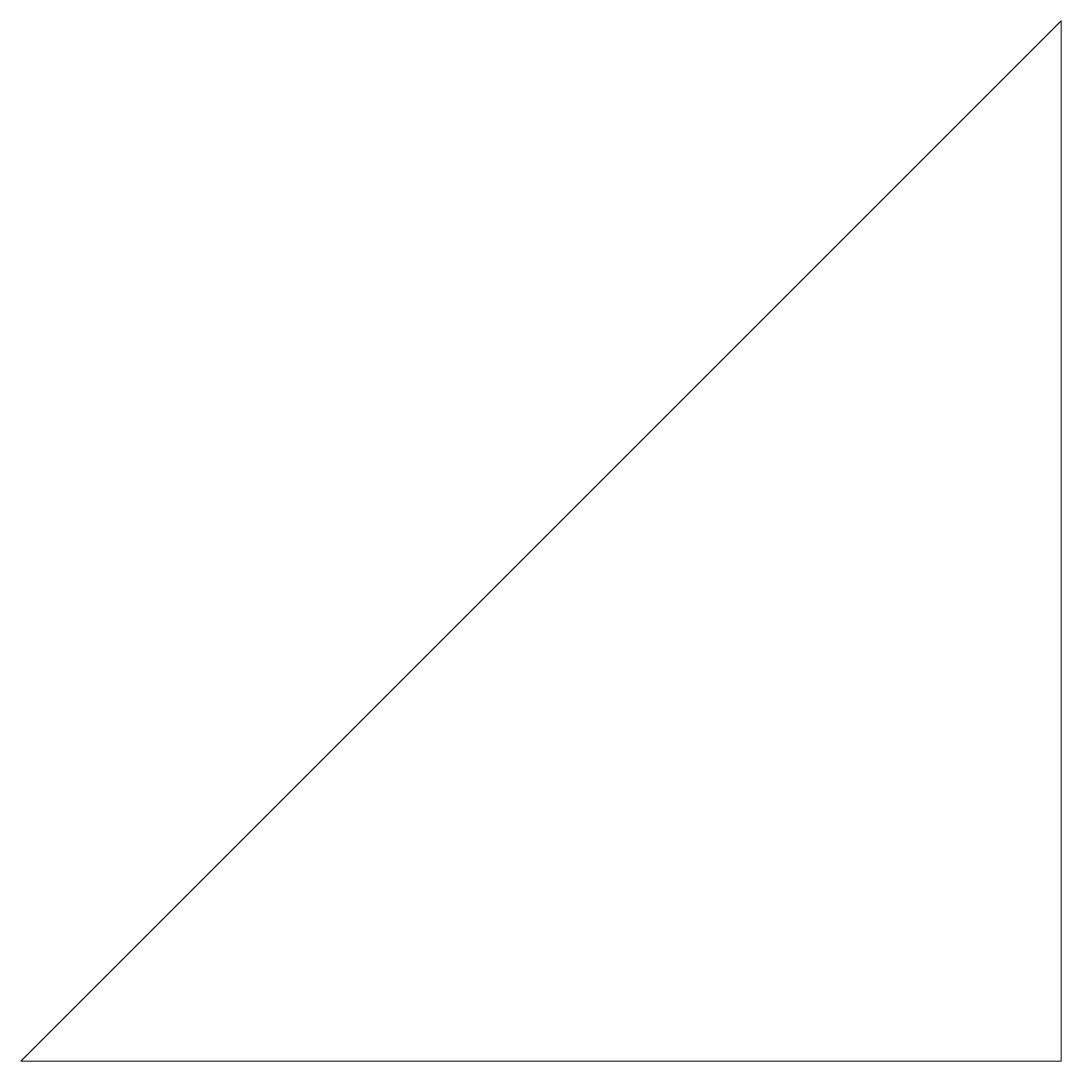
# Model space of a CAD drawing. Header units: inches. Extents: x 100 to 101, y 200 to 201.
import ezdxf

# ---------------------------------------------------------------- set-up
doc = ezdxf.new("R2010")
doc.units = ezdxf.units.IN
doc.header["$MEASUREMENT"] = 0

msp = doc.modelspace()

# ---------------------------------------------------------------- linework, layer by layer
at = {"layer": 'out2', "color": 1, "lineweight": 0}
for points in [[(100, 200, 0), (101, 200, 1), (101, 201, 2)], [(100, 200, 0), (101, 200, 1), (101, 201, 2), (100, 200, 0)]]:
    msp.add_polyline3d(points, dxfattribs=at)

doc.saveas('drawing.dxf')
